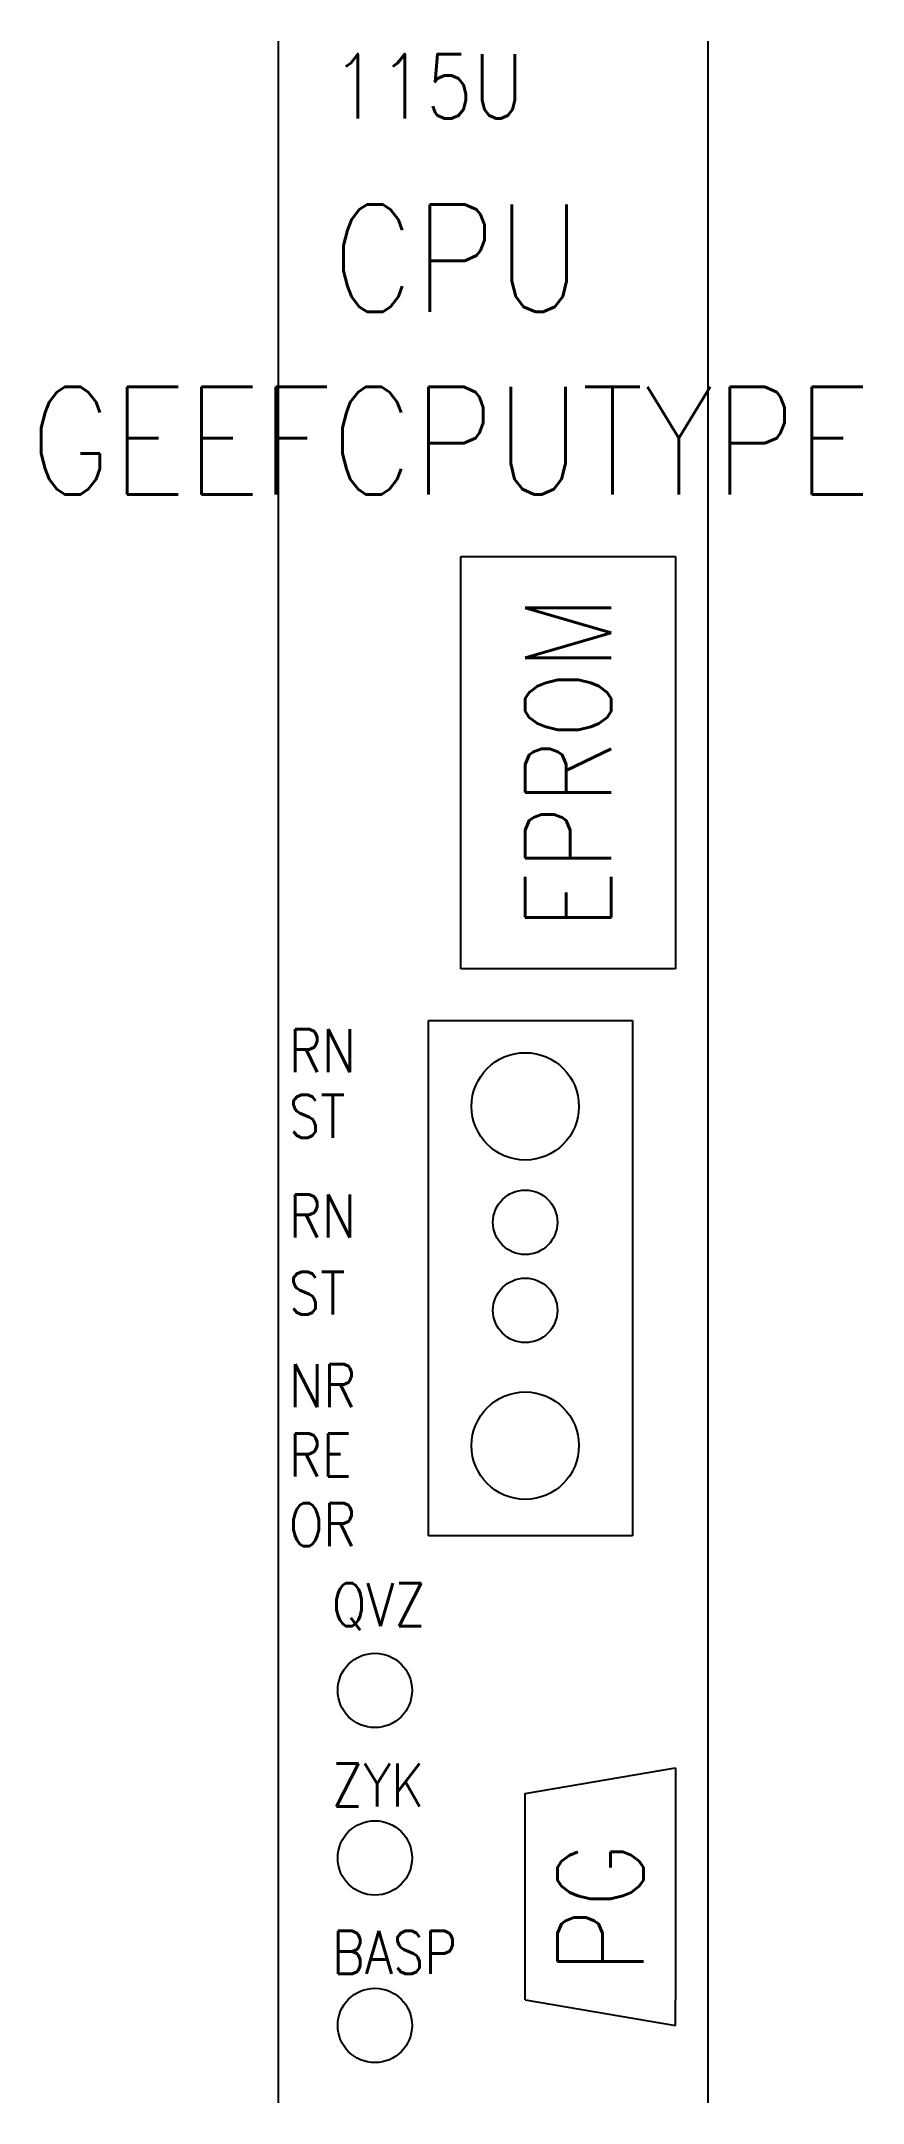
# Model space of a CAD drawing. Extents: x 214 to 299, y 78 to 189.
# Drawn here: x 214.48 to 233.61, y 141 to 189 of the extents above; entities outside this region: 1.
import ezdxf
from ezdxf.enums import TextEntityAlignment as Align

# ---------------------------------------------------------------- set-up
doc = ezdxf.new("R2010")
doc.units = 0
doc.header["$LTSCALE"] = 6
doc.layers.add('1', color=8, linetype='CONTINUOUS')
doc.layers.add('3', color=30, linetype='CONTINUOUS')
doc.styles.get("Standard").update_dxf_attribs({"font": 'simplex', "width": 0.85})

msp = doc.modelspace()

# ---------------------------------------------------------------- linework, layer by layer
at = {"layer": '1', "color": 0}
for p, q in [((220, 189), (220, 141)), ((230, 189), (230, 141)), ((224.25, 167.4), (224.25, 177)), ((224.25, 177), (229.25, 177)), ((229.25, 177), (229.25, 167.4)), ((229.25, 167.4), (224.25, 167.4)), ((223.5, 166.2), (228.25, 166.2)), ((223.5, 154.2), (223.5, 166.2)), ((228.25, 166.2), (228.25, 154.2)), ((228.25, 154.2), (223.5, 154.2)), ((225.75, 148.2), (229.25, 148.8)), ((229.25, 148.8), (229.25, 148.2)), ((225.75, 143.4), (225.75, 148.2)), ((229.25, 148.2), (229.25, 143.4)), ((225.75, 143.4), (229.25, 142.8)), ((229.25, 142.8), (229.25, 143.4))]:
    msp.add_line(p, q, dxfattribs=at)
for centre, radius in [((225.75, 164.2), 1.25), ((225.75, 161.5), 0.75), ((225.75, 159.45), 0.75), ((225.75, 156.3), 1.25), ((222.25, 150.6), 0.866), ((222.25, 146.7), 0.866), ((222.25, 142.8), 0.866)]:
    msp.add_circle(centre, radius, dxfattribs=at)
msp.add_point((299.167, 78), dxfattribs=at)

# ---------------------------------------------------------------- texts
at = {"layer": '1', "color": 0, "width": 0.85}
for s, height, p in [('115U', 1.5, (221.25, 187.2)), ('RN', 1, (220.25, 165)), ('ST', 1, (220.25, 163.471)), ('RN', 1, (220.25, 161.15)), ('ST', 1, (220.25, 159.35)), ('NR', 1, (220.25, 157.2)), ('RE', 1, (220.25, 155.581)), ('OR', 1, (220.25, 153.962)), ('QVZ', 1, (221.25, 152.1)), ('ZYK', 1, (221.25, 147.9)), ('BASP', 1, (221.25, 144))]:
    msp.add_text(s, height=height, dxfattribs=at).set_placement(p)
msp.add_text('EPROM', height=2, rotation=90, dxfattribs=at).set_placement((226.75, 172.2), align=Align.MIDDLE)
msp.add_text('PG', height=2, rotation=90, dxfattribs=at).set_placement((228.5, 144))
at = {"layer": '3', "color": 0, "width": 0.85}
msp.add_text('CPU', height=2.5, dxfattribs=at).set_placement((221.25, 182.7))
msp.add_attdef('GEEFCPUTYPE', text='942', height=2.5, dxfattribs=at).set_placement((224, 179.7), align=Align.MIDDLE)

doc.saveas('drawing.dxf')
